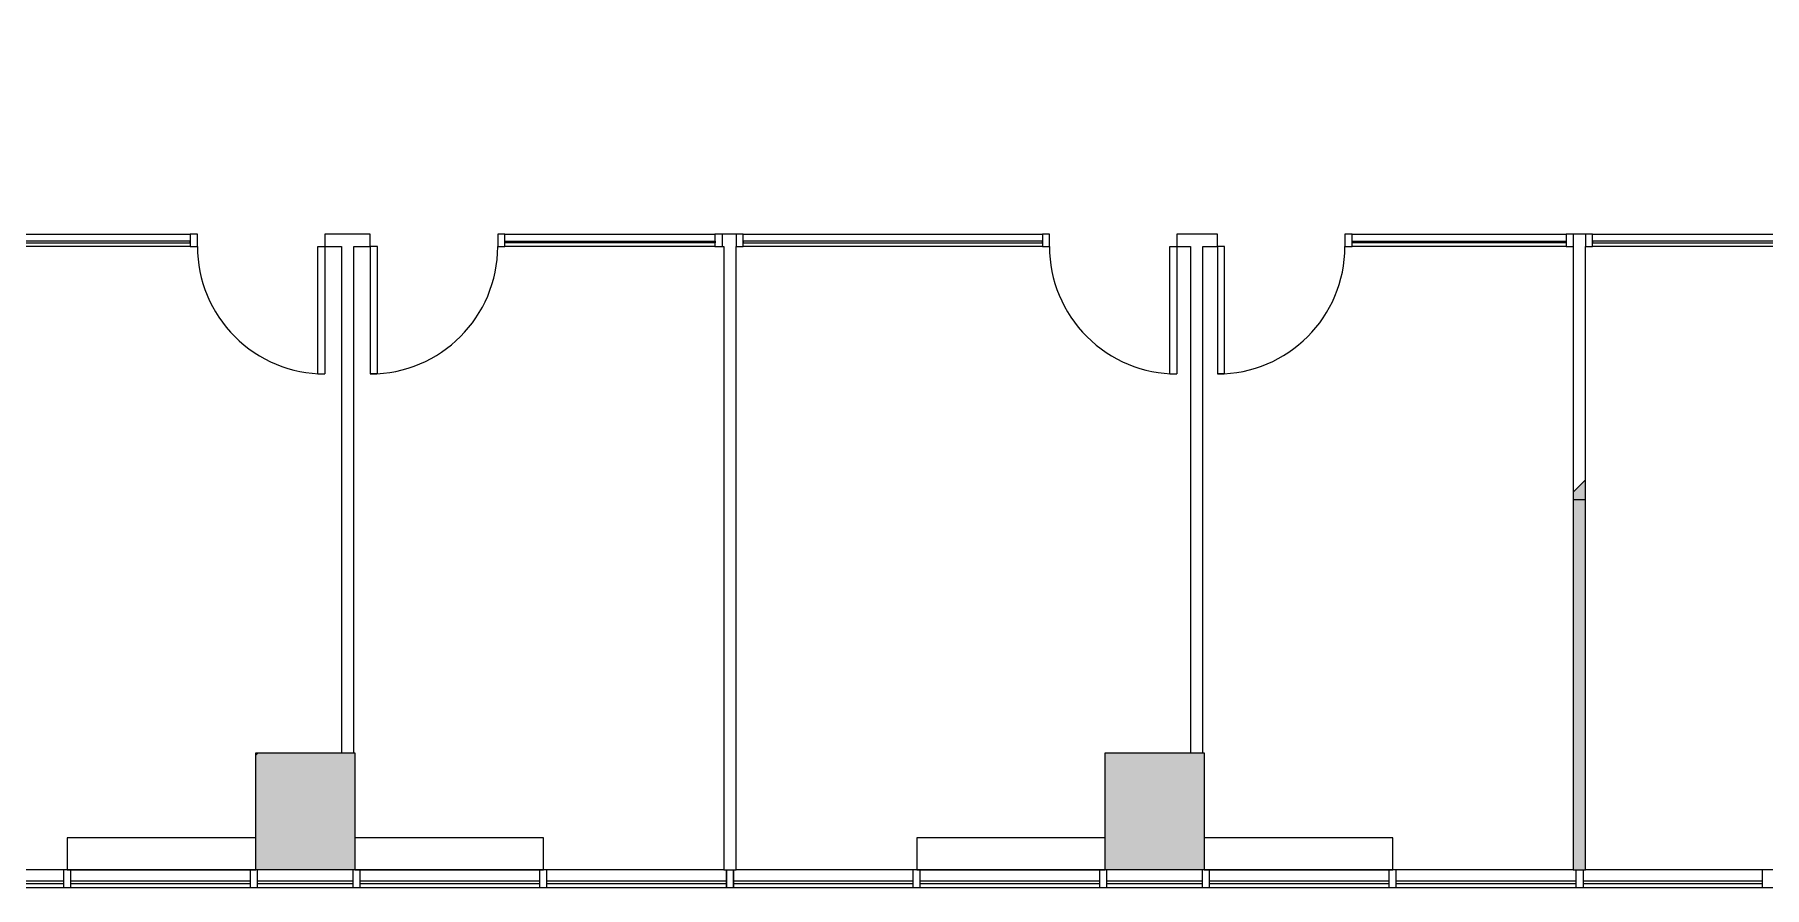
# Model space of a CAD drawing. Header units: inches. Extents: x 41 to 2552, y -541 to 533.
# Drawn here: x 1697.1 to 2185.8, y -541 to -300.2 of the extents above; entities that cross this region are included whole.
import ezdxf

# ---------------------------------------------------------------- set-up
doc = ezdxf.new("R2010")
doc.units = ezdxf.units.IN
doc.header["$MEASUREMENT"] = 0
for name, color, linetype, lineweight in [('A-DOOR', 31, 'Continuous', 9), ('A-DOOR-FRAM', 31, 'Continuous', 9), ('A-GLAZ', 151, 'Continuous', 9), ('A-GLAZ-EXST', 7, 'Continuous', 9), ('A-WALL-PATT', 111, 'Continuous', 13), ('Bb-col', 7, 'Continuous', 9), ('Bb-cor', 7, 'Continuous', 9), ('CAD background - for revit_dwg', 8, 'Continuous', 9), ('I-WALL', 2, 'Continuous', 13), ('Mullion', 7, 'Continuous', 9)]:
    doc.layers.add(name, color=color, linetype=linetype, lineweight=lineweight)

# ---------------------------------------------------------------- blocks, each defined once
blk = doc.blocks.new('Single-Flush - With Sidelight - 36_ x 96_-1748048-New Construction - Partition Plan')
at = {"layer": 'A-DOOR', "color": 250, "lineweight": 20}
for p, q in [((-16, 37.75), (-18, 37.75)), ((-18, 1.75), (-18, 37.75)), ((-16, 37.75), (-16, 1.75)), ((-16, 1.75), (-18, 1.75))]:
    blk.add_line(p, q, dxfattribs=at)
at = {"layer": 'A-DOOR'}
blk.add_arc((-18, 1.75), 36, 360, 90, dxfattribs=at)
at = {"layer": 'A-DOOR-FRAM', "color": 250, "lineweight": 20}
blk.add_line((105.74, -1.75), (105.74, 1.75), dxfattribs=at)
at = {"layer": 'A-GLAZ', "color": 250, "lineweight": 20}
for p, q in [((103.74, 0.75), (20, 0.75)), ((20, 0.75), (20, 0.25)), ((20, 0.25), (103.74, 0.25)), ((103.74, 0.25), (103.74, 0.75))]:
    blk.add_line(p, q, dxfattribs=at)
blk = doc.blocks.new('Single-Flush - With Sidelight - 36_ x 96_-1748161-New Construction - Partition Plan')
at = {"layer": 'A-DOOR', "color": 250, "lineweight": 20}
for p, q in [((-16, 37.75), (-18, 37.75)), ((-18, 1.75), (-18, 37.75)), ((-16, 37.75), (-16, 1.75)), ((-16, 1.75), (-18, 1.75))]:
    blk.add_line(p, q, dxfattribs=at)
at = {"layer": 'A-DOOR'}
blk.add_arc((-18, 1.75), 36, 360, 90, dxfattribs=at)
at = {"layer": 'A-DOOR-FRAM', "color": 250, "lineweight": 20}
blk.add_line((106.5, -1.75), (106.5, 1.75), dxfattribs=at)
at = {"layer": 'A-GLAZ', "color": 250, "lineweight": 20}
for p, q in [((104.5, 0.75), (20, 0.75)), ((20, 0.75), (20, 0.25)), ((20, 0.25), (104.5, 0.25)), ((104.5, 0.25), (104.5, 0.75))]:
    blk.add_line(p, q, dxfattribs=at)
blk = doc.blocks.new('Single-Flush - With Sidelight - 36_ x 96_-1748242-New Construction - Partition Plan')
at = {"layer": 'A-DOOR', "color": 250, "lineweight": 20}
for p, q in [((-16, -1.75), (-18, -1.75)), ((-18, -1.75), (-18, -37.75)), ((-16, -37.75), (-16, -1.75)), ((-16, -37.75), (-18, -37.75))]:
    blk.add_line(p, q, dxfattribs=at)
at = {"layer": 'A-DOOR'}
blk.add_arc((-18, -1.75), 36, 270, 0, dxfattribs=at)
at = {"layer": 'A-DOOR-FRAM', "color": 250, "lineweight": 20}
blk.add_line((82.45, 1.75), (82.45, -1.75), dxfattribs=at)
at = {"layer": 'A-GLAZ', "color": 250, "lineweight": 20}
for p, q in [((20, -0.75), (20, -0.25)), ((20, -0.25), (80.45, -0.25)), ((80.45, -0.75), (20, -0.75)), ((80.45, -0.25), (80.45, -0.75))]:
    blk.add_line(p, q, dxfattribs=at)
blk = doc.blocks.new('Single-Flush - With Sidelight - 36_ x 96_-1748303-New Construction - Partition Plan')
at = {"layer": 'A-DOOR', "color": 250, "lineweight": 20}
for p, q in [((-16, 37.75), (-18, 37.75)), ((-18, 1.75), (-18, 37.75)), ((-16, 37.75), (-16, 1.75)), ((-16, 1.75), (-18, 1.75))]:
    blk.add_line(p, q, dxfattribs=at)
at = {"layer": 'A-DOOR'}
blk.add_arc((-18, 1.75), 36, 360, 90, dxfattribs=at)
at = {"layer": 'A-DOOR-FRAM', "color": 250, "lineweight": 20}
blk.add_line((82.05, -1.75), (82.05, 1.75), dxfattribs=at)
at = {"layer": 'A-GLAZ', "color": 250, "lineweight": 20}
for p, q in [((80.05, 0.75), (20, 0.75)), ((20, 0.75), (20, 0.25)), ((20, 0.25), (80.05, 0.25)), ((80.05, 0.25), (80.05, 0.75))]:
    blk.add_line(p, q, dxfattribs=at)
blk = doc.blocks.new('Single-Flush - With Sidelight - 36_ x 96_-1748106-New Construction - Partition Plan')
at = {"layer": 'A-DOOR', "color": 250, "lineweight": 20}
for p, q in [((-16, -1.75), (-18, -1.75)), ((-18, -1.75), (-18, -37.75)), ((-16, -37.75), (-16, -1.75)), ((-16, -37.75), (-18, -37.75))]:
    blk.add_line(p, q, dxfattribs=at)
at = {"layer": 'A-DOOR'}
blk.add_arc((-18, -1.75), 36, 270, 0, dxfattribs=at)
at = {"layer": 'A-DOOR-FRAM', "color": 250, "lineweight": 20}
blk.add_line((81.39, 1.75), (81.39, -1.75), dxfattribs=at)
at = {"layer": 'A-GLAZ', "color": 250, "lineweight": 20}
for p, q in [((20, -0.75), (20, -0.25)), ((20, -0.25), (79.39, -0.25)), ((79.39, -0.75), (20, -0.75)), ((79.39, -0.25), (79.39, -0.75))]:
    blk.add_line(p, q, dxfattribs=at)
blk = doc.blocks.new('CAD background - for revit_dwg-1564186-New Construction - Partition Plan')
at = {"lineweight": 9}
h = blk.add_hatch(color=256, dxfattribs=at)
h.paths.add_polyline_path([(245.5, 5), (273.5, 5), (273.5, 38), (245.5, 38)], flags=0)
h.paths.add_polyline_path([(1713.13, 5), (1713.5, 5), (1713.5, 38), (1685.5, 38), (1685.5, 5), (1709.63, 5)], flags=0)
h.paths.add_polyline_path([(1925.5, 5), (1953.5, 5), (1953.5, 38), (1925.5, 38)], flags=0)
h.paths.add_polyline_path([(485.5, 5), (513.5, 5), (513.5, 38), (485.5, 38)], flags=0)
h.paths.add_polyline_path([(1233.5, 5), (1233.5, 38), (1205.5, 38), (1205.5, 5), (1230, 5)], flags=0)
h.paths.add_polyline_path([(2166, 5), (2194, 5), (2194, 33), (2166, 33)], flags=0)
h.paths.add_polyline_path([(1445.5, 5), (1473.5, 5), (1473.5, 38), (1445.5, 38)], flags=0)
h.paths.add_polyline_path([(969, 5), (993.5, 5), (993.5, 38), (965.5, 38), (965.5, 5)], flags=0)
h.paths.add_polyline_path([(725.5, 5), (753.5, 5), (753.5, 38), (725.5, 38)], flags=0)
h.paths.add_polyline_path([(726.5, 245), (751.5, 245), (751.5, 250), (755, 250), (755, 275.5), (726.5, 275.5)], flags=0)
h.paths.add_polyline_path([(2161, 245.5), (2194, 245.5), (2194, 273.5), (2161, 273.5)], flags=0)
h.paths.add_polyline_path([(38, 245.5), (38, 273.5), (5, 273.5), (5, 245.5)], flags=0)
h.paths.add_polyline_path([(1208.75, 246.5), (1232.5, 246.5), (1232.5, 272.25), (1208.75, 272.25), (1208.75, 248)], flags=0)
h.paths.add_polyline_path([(486.5, 246.5), (512.5, 246.5), (512.5, 272.5), (486.5, 272.5)], flags=0)
h.paths.add_polyline_path([(1709, 246.5), (1712.5, 246.5), (1712.5, 272.5), (1686.5, 272.5), (1686.5, 246.5), (1690, 246.5)], flags=0)
h.paths.add_polyline_path([(1947, 246.5), (1952.5, 246.5), (1952.5, 272.5), (1891.5, 272.5), (1891.5, 246.5), (1945.82, 246.5)], flags=0)
h.paths.add_polyline_path([(1448.23, 246.5), (1472.5, 246.5), (1472.5, 272.5), (1446.5, 272.5), (1446.5, 246.5)], flags=0)
h.paths.add_polyline_path([(1017.56, 250), (1022, 250), (1022, 272.5), (970, 272.5), (970, 250), (999, 250)], flags=0)
h.paths.add_polyline_path([(5, 485.5), (38, 485.5), (38, 513.5), (5, 513.5)], flags=0)
h.paths.add_polyline_path([(2194, 485.5), (2194, 513.5), (2161, 513.5), (2161, 485.5)], flags=0)
h.paths.add_polyline_path([(1943.5, 486.5), (1952.5, 486.5), (1952.5, 512.5), (1926.5, 512.5), (1926.5, 486.5)], flags=0)
h.paths.add_polyline_path([(1690, 486.5), (1712.5, 486.5), (1712.5, 512.5), (1686.5, 512.5), (1686.5, 486.5)], flags=0)
h.paths.add_polyline_path([(486.5, 486.5), (512.5, 486.5), (512.5, 512.5), (486.5, 512.5)], flags=0)
h.paths.add_polyline_path([(1454.52, 486.5), (1476.77, 486.5), (1476.77, 512.5), (1450.77, 512.5), (1450.77, 486.5), (1451.02, 486.5)], flags=0)
h.paths.add_polyline_path([(272.5, 486.5), (272.5, 512.5), (246.5, 512.5), (246.5, 486.5)], flags=0)
h.paths.add_polyline_path([(730, 486.5), (752.5, 486.5), (752.5, 512.5), (726.5, 512.5), (726.5, 486.5)], flags=0)
h.paths.add_polyline_path([(38, 725.5), (38, 753.5), (5, 753.5), (5, 725.5)], flags=0)
h.paths.add_polyline_path([(2194, 725.5), (2194, 753.5), (2161, 753.5), (2161, 725.5)], flags=0)
h.paths.add_polyline_path([(726.5, 726.5), (752.5, 726.5), (752.5, 752.5), (726.5, 752.5)], flags=0)
h.paths.add_polyline_path([(1926.5, 726.5), (1952.5, 726.5), (1952.5, 752.5), (1926.5, 752.5)], flags=0)
h.paths.add_polyline_path([(1686.5, 726.5), (1712.5, 726.5), (1712.5, 752.5), (1686.5, 752.5)], flags=0)
h.paths.add_polyline_path([(1476.77, 726.5), (1476.77, 752.5), (1450.77, 752.5), (1450.77, 726.5), (1472.5, 726.5)], flags=0)
h.paths.add_polyline_path([(246.5, 726.5), (272.5, 726.5), (272.5, 752.5), (246.5, 752.5)], flags=0)
h.paths.add_polyline_path([(486.5, 726.5), (512.5, 726.5), (512.5, 752.5), (486.5, 752.5)], flags=0)
h.paths.add_polyline_path([(2161, 965.5), (2194, 965.5), (2194, 993.5), (2161, 993.5), (2161, 988)], flags=0)
h.paths.add_polyline_path([(38, 965.5), (38, 993.5), (5, 993.5), (5, 965.5)], flags=0)
h.paths.add_polyline_path([(728.81, 966.5), (752.5, 966.5), (752.5, 992.5), (728.81, 992.5), (728.81, 991)], flags=0)
h.paths.add_polyline_path([(1232.5, 966.5), (1232.5, 992.5), (1206.5, 992.5), (1206.5, 966.5)], flags=0)
h.paths.add_polyline_path([(1472.5, 966.5), (1472.5, 992.5), (1446.5, 992.5), (1446.5, 966.5)], flags=0)
h.paths.add_polyline_path([(1952.5, 966.5), (1952.5, 992.5), (1926.5, 992.5), (1926.5, 966.5)], flags=0)
h.paths.add_polyline_path([(486.5, 966.5), (512.5, 966.5), (512.5, 992.5), (486.5, 992.5)], flags=0)
h.paths.add_polyline_path([(966.5, 966.5), (992.5, 966.5), (992.5, 992.5), (966.5, 992.5), (966.5, 988)], flags=0)
h.paths.add_polyline_path([(1712.5, 966.5), (1712.5, 992.5), (1686.5, 992.5), (1686.5, 966.5)], flags=0)
h.paths.add_polyline_path([(246.5, 966.5), (272.5, 966.5), (272.5, 992.5), (246.5, 992.5)], flags=0)
at = {"layer": 'A-GLAZ-EXST'}
for p, q in [((1340.5, 1.87), (1391.25, 1.87)), ((1340.5, 1.12), (1391.25, 1.12)), ((1393.25, 1.87), (1444, 1.87)), ((1393.25, 1.12), (1444, 1.12)), ((1446, 1.87), (1473, 1.87)), ((1446, 1.12), (1473, 1.12)), ((1475, 1.87), (1525.75, 1.87)), ((1475, 1.12), (1525.75, 1.12)), ((1527.75, 1.87), (1578.5, 1.87)), ((1527.75, 1.12), (1578.5, 1.12)), ((1580.5, 1.87), (1631.25, 1.87)), ((1580.5, 1.12), (1631.25, 1.12)), ((1633.25, 1.87), (1684, 1.87)), ((1633.25, 1.12), (1684, 1.12)), ((1686, 1.87), (1713, 1.87)), ((1686, 1.12), (1713, 1.12)), ((1715, 1.87), (1765.75, 1.87)), ((1715, 1.12), (1765.75, 1.12)), ((1767.75, 1.87), (1818.5, 1.87)), ((1767.75, 1.12), (1818.5, 1.12)), ((1820.5, 1.87), (1871.25, 1.87)), ((1820.5, 1.12), (1871.25, 1.12))]:
    blk.add_line(p, q, dxfattribs=at)
at = {"layer": 'Bb-col'}
blk.add_line((1445.5, 37.31), (1446.19, 38), dxfattribs=at)
at = {"layer": 'Bb-col', "flags": 128}
for points in [[(1445.5, 5), (1445.5, 38), (1469.75, 38)], [(1473.25, 38), (1473.5, 38), (1473.5, 5), (1445.5, 5)], [(1685.5, 5), (1685.5, 38), (1709.63, 38)], [(1713.13, 38), (1713.5, 38), (1713.5, 5), (1685.5, 5)]]:
    blk.add_lwpolyline(points, dxfattribs=at)
at = {"layer": 'Bb-cor'}
for p, q in [((1577.75, 5), (1341.25, 5)), ((1817.75, 5), (1581.25, 5)), ((2057.75, 5), (1821.25, 5))]:
    blk.add_line(p, q, dxfattribs=at)
at = {"layer": 'Bb-cor', "flags": 128}
blk.add_lwpolyline([(0, 1074.23), (0, 0), (2199, 0), (2199, 1074.23)], dxfattribs=at)
for points in [[(1392.25, 14), (1392.25, 5), (1445.5, 5), (1445.5, 14)], [(1473.5, 14), (1473.5, 5), (1526.75, 5), (1526.75, 14)], [(1632.25, 14), (1632.25, 5), (1685.5, 5), (1685.5, 14)], [(1713.5, 14), (1713.5, 5), (1766.75, 5), (1766.75, 14)]]:
    blk.add_lwpolyline(points, close=True, dxfattribs=at)
at = {"layer": 'Mullion'}
for p, q in [((1391.25, 0), (1391.25, 5)), ((1393.25, 0), (1393.25, 5)), ((1444, 0), (1444, 5)), ((1446, 0), (1446, 5)), ((1473, 0), (1473, 5)), ((1475, 0), (1475, 5)), ((1525.75, 0), (1525.75, 5)), ((1527.75, 0), (1527.75, 5)), ((1578.5, 0), (1578.5, 5)), ((1578.5, 5), (1578.5, 0)), ((1580.5, 0), (1580.5, 5)), ((1580.5, 5), (1580.5, 0)), ((1631.25, 0), (1631.25, 5)), ((1633.25, 0), (1633.25, 5)), ((1684, 0), (1684, 5)), ((1686, 0), (1686, 5)), ((1713, 0), (1713, 5)), ((1715, 0), (1715, 5)), ((1765.75, 0), (1765.75, 5)), ((1767.75, 0), (1767.75, 5)), ((1818.5, 5), (1818.5, 0)), ((1820.5, 5), (1820.5, 0)), ((1871.25, 0), (1871.25, 5))]:
    blk.add_line(p, q, dxfattribs=at)

msp = doc.modelspace()

# ---------------------------------------------------------------- hatches: boundary and pattern name
at = {"layer": 'A-WALL-PATT'}
msp.add_hatch(color=8, dxfattribs=at).paths.add_polyline_path([(2131.81, -536.01), (2135.31, -536.01), (2135.31, -425.91), (2131.81, -429.41)], flags=0)

# ---------------------------------------------------------------- linework, layer by layer
at = {"layer": 'I-WALL'}
for p, q in [((1657.33, -356.51), (1741.06, -356.51)), ((1829.92, -356.51), (1889.3, -356.51)), ((1897.31, -356.51), (1981.81, -356.51)), ((2069.31, -356.51), (2129.77, -356.51)), ((2137.26, -356.51), (2197.31, -356.51)), ((1741.06, -360.01), (1657.33, -360.01)), ((1889.3, -360.01), (1829.92, -360.01)), ((1981.81, -360.01), (1897.31, -360.01)), ((2129.77, -360.01), (2069.31, -360.01)), ((2197.31, -360.01), (2137.26, -360.01))]:
    msp.add_line(p, q, dxfattribs=at)
at = {"layer": 'I-WALL', "color": 250, "lineweight": 20}
for p, q in [((1743.06, -356.51), (1741.06, -356.51)), ((1741.06, -356.51), (1741.06, -360.01)), ((1743.06, -360.01), (1743.06, -356.51)), ((1791.92, -356.51), (1779.06, -356.51)), ((1779.06, -356.51), (1779.06, -360.01)), ((1791.92, -360.01), (1791.92, -356.51)), ((1829.92, -356.51), (1827.92, -356.51)), ((1827.92, -356.51), (1827.92, -360.01)), ((1829.92, -360.01), (1829.92, -356.51)), ((1897.31, -356.51), (1889.3, -356.51)), ((1889.3, -356.51), (1889.3, -360.01)), ((1897.31, -360.01), (1897.31, -356.51)), ((1983.81, -356.51), (1981.81, -356.51)), ((1981.81, -356.51), (1981.81, -360.01)), ((1983.81, -360.01), (1983.81, -356.51)), ((2031.31, -356.51), (2019.81, -356.51)), ((2019.81, -356.51), (2019.81, -360.01)), ((2031.31, -360.01), (2031.31, -356.51)), ((2069.31, -356.51), (2067.31, -356.51)), ((2067.31, -356.51), (2067.31, -360.01)), ((2069.31, -360.01), (2069.31, -356.51)), ((2137.26, -356.51), (2129.77, -356.51)), ((2129.77, -356.51), (2129.77, -360.01)), ((2137.26, -360.01), (2137.26, -356.51)), ((1741.06, -360.01), (1743.06, -360.01)), ((1779.06, -360.01), (1783.81, -360.01)), ((1783.81, -360.01), (1783.81, -503.01)), ((1787.31, -360.01), (1791.92, -360.01)), ((1787.31, -503.01), (1787.31, -360.01)), ((1827.92, -360.01), (1829.92, -360.01)), ((1889.3, -360.01), (1891.81, -360.01)), ((1891.81, -360.01), (1891.81, -536.01)), ((1895.31, -360.01), (1897.31, -360.01)), ((1895.31, -536.01), (1895.31, -360.01)), ((1981.81, -360.01), (1983.81, -360.01)), ((2019.81, -360.01), (2023.69, -360.01)), ((2023.69, -360.01), (2023.69, -503.01)), ((2027.19, -360.01), (2031.31, -360.01)), ((2027.19, -503.01), (2027.19, -360.01)), ((2067.31, -360.01), (2069.31, -360.01)), ((2129.77, -360.01), (2131.81, -360.01)), ((2131.81, -360.01), (2131.81, -536.01)), ((2135.31, -360.01), (2137.26, -360.01)), ((2135.31, -536.01), (2135.31, -360.01)), ((2135.31, -425.91), (2131.81, -429.41)), ((2131.81, -431.51), (2135.31, -431.51)), ((1783.81, -503.01), (1787.31, -503.01)), ((2023.69, -503.01), (2027.19, -503.01)), ((1891.81, -536.01), (1895.31, -536.01)), ((2131.81, -536.01), (2135.31, -536.01))]:
    msp.add_line(p, q, dxfattribs=at)

# ---------------------------------------------------------------- block references
at = {"layer": 'A-DOOR', "lineweight": 13, "rotation": 180}
for name, p in [('Single-Flush - With Sidelight - 36_ x 96_-1748048-New Construction - Partition Plan', (1761.06, -358.26)), ('Single-Flush - With Sidelight - 36_ x 96_-1748161-New Construction - Partition Plan', (2001.81, -358.26)), ('Single-Flush - With Sidelight - 36_ x 96_-1748303-New Construction - Partition Plan', (2217.31, -358.26))]:
    msp.add_blockref(name, p, dxfattribs=at)
at = {"layer": 'A-DOOR', "lineweight": 13}
for name, p in [('Single-Flush - With Sidelight - 36_ x 96_-1748106-New Construction - Partition Plan', (1809.92, -358.26)), ('Single-Flush - With Sidelight - 36_ x 96_-1748242-New Construction - Partition Plan', (2049.31, -358.26))]:
    msp.add_blockref(name, p, dxfattribs=at)
at = {"layer": 'CAD background - for revit_dwg', "color": 7}
msp.add_blockref('CAD background - for revit_dwg-1564186-New Construction - Partition Plan', (314.06, -541.01), dxfattribs=at)

doc.saveas('drawing.dxf')
